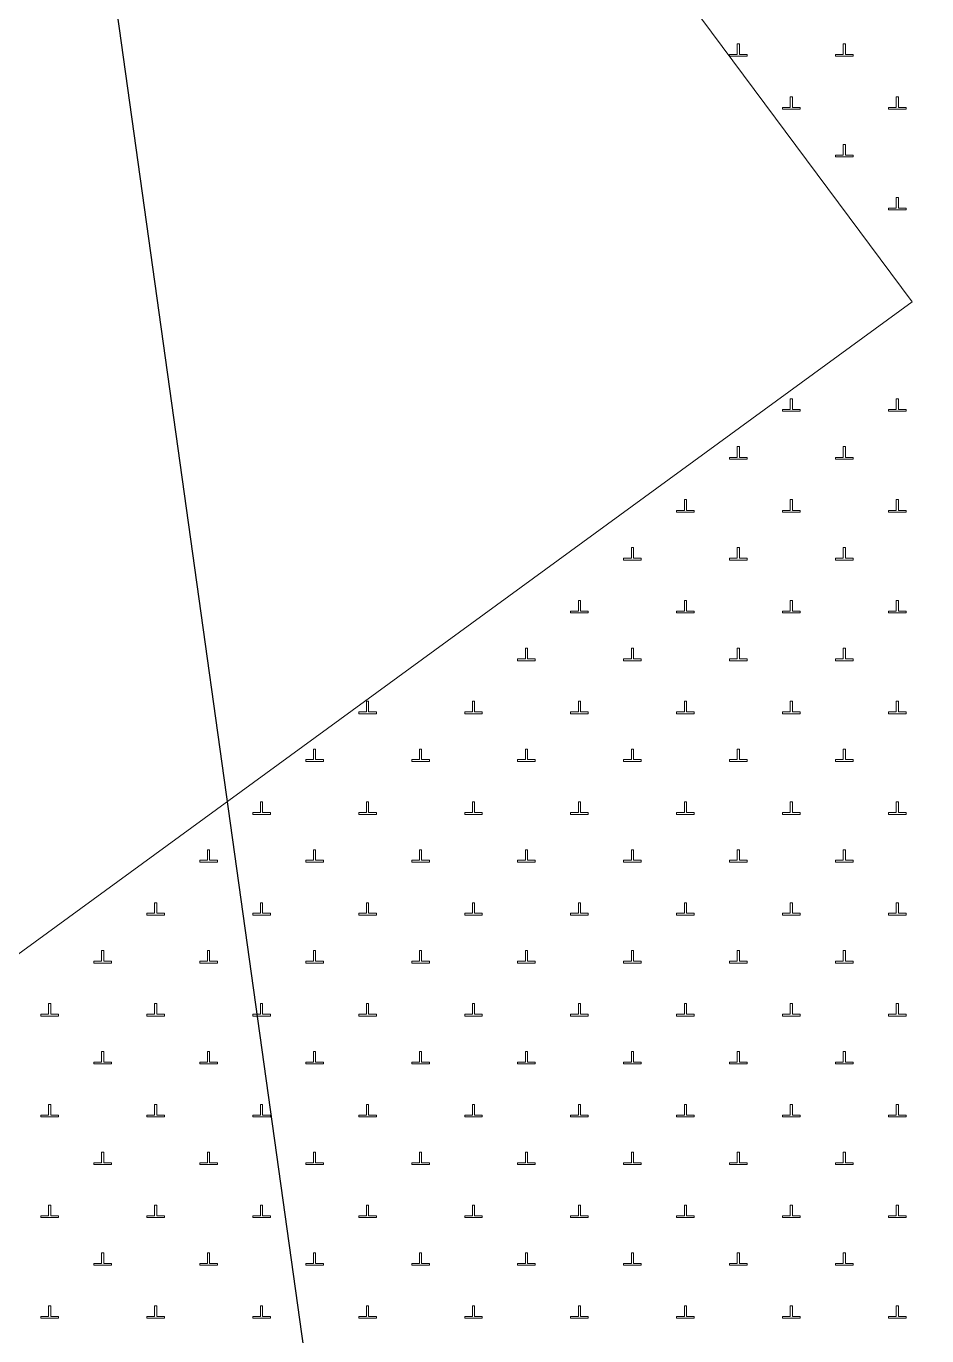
# Model space of a CAD drawing. Header units: metres. Extents: x 550890 to 551618, y 1839259 to 1840146.
# Drawn here: x 551424.23 to 551449.73, y 1839933.98 to 1839971.05 of the extents above; entities that cross this region are included whole.
import ezdxf

# ---------------------------------------------------------------- set-up
doc = ezdxf.new("R2010")
doc.units = ezdxf.units.M
doc.header["$LTSCALE"] = 0.8
doc.linetypes.add('DASH_DOUBLE_DOT', pattern=[9.2, 5, -1.2, 0.3, -1.2, 0.3, -1.2])
for name, color, linetype, lineweight in [('10', 7, 'Continuous', 13), ('19', 7, 'Continuous', 13), ('2', 7, 'DASH_DOUBLE_DOT', 25)]:
    doc.layers.add(name, color=color, linetype=linetype, lineweight=lineweight)

msp = doc.modelspace()

# ---------------------------------------------------------------- linework, layer by layer
at = {"layer": '10'}
msp.add_lwpolyline([(551419.93, 1839941.82), (551449.31, 1839963.25), (551424.53, 1839996.55), (551383.5, 1839991.13), (551380.09, 1840000)], dxfattribs=at)
at = {"layer": '19'}
for points in [[(551444.14, 1839970.2), (551444.64, 1839970.2), (551444.64, 1839970.25), (551444.42, 1839970.25), (551444.42, 1839970.55), (551444.36, 1839970.55), (551444.36, 1839970.25), (551444.14, 1839970.25)], [(551447.14, 1839970.2), (551447.64, 1839970.2), (551447.64, 1839970.25), (551447.42, 1839970.25), (551447.42, 1839970.55), (551447.36, 1839970.55), (551447.36, 1839970.25), (551447.14, 1839970.25)], [(551445.64, 1839968.7), (551446.14, 1839968.7), (551446.14, 1839968.75), (551445.92, 1839968.75), (551445.92, 1839969.05), (551445.86, 1839969.05), (551445.86, 1839968.75), (551445.64, 1839968.75)], [(551448.64, 1839968.7), (551449.14, 1839968.7), (551449.14, 1839968.75), (551448.92, 1839968.75), (551448.92, 1839969.05), (551448.86, 1839969.05), (551448.86, 1839968.75), (551448.64, 1839968.75)], [(551447.14, 1839967.35), (551447.64, 1839967.35), (551447.64, 1839967.4), (551447.42, 1839967.4), (551447.42, 1839967.7), (551447.36, 1839967.7), (551447.36, 1839967.4), (551447.14, 1839967.4)], [(551448.64, 1839965.85), (551449.14, 1839965.85), (551449.14, 1839965.9), (551448.92, 1839965.9), (551448.92, 1839966.2), (551448.86, 1839966.2), (551448.86, 1839965.9), (551448.64, 1839965.9)], [(551445.64, 1839960.15), (551446.14, 1839960.15), (551446.14, 1839960.2), (551445.92, 1839960.2), (551445.92, 1839960.5), (551445.86, 1839960.5), (551445.86, 1839960.2), (551445.64, 1839960.2)], [(551448.64, 1839960.15), (551449.14, 1839960.15), (551449.14, 1839960.2), (551448.92, 1839960.2), (551448.92, 1839960.5), (551448.86, 1839960.5), (551448.86, 1839960.2), (551448.64, 1839960.2)], [(551444.14, 1839958.79), (551444.64, 1839958.79), (551444.64, 1839958.84), (551444.42, 1839958.84), (551444.42, 1839959.15), (551444.36, 1839959.15), (551444.36, 1839958.84), (551444.14, 1839958.84)], [(551447.14, 1839958.79), (551447.64, 1839958.79), (551447.64, 1839958.84), (551447.42, 1839958.84), (551447.42, 1839959.15), (551447.36, 1839959.15), (551447.36, 1839958.84), (551447.14, 1839958.84)], [(551442.64, 1839957.29), (551443.14, 1839957.29), (551443.14, 1839957.34), (551442.92, 1839957.34), (551442.92, 1839957.65), (551442.86, 1839957.65), (551442.86, 1839957.34), (551442.64, 1839957.34)], [(551445.64, 1839957.29), (551446.14, 1839957.29), (551446.14, 1839957.34), (551445.92, 1839957.34), (551445.92, 1839957.65), (551445.86, 1839957.65), (551445.86, 1839957.34), (551445.64, 1839957.34)], [(551448.64, 1839957.29), (551449.14, 1839957.29), (551449.14, 1839957.34), (551448.92, 1839957.34), (551448.92, 1839957.65), (551448.86, 1839957.65), (551448.86, 1839957.34), (551448.64, 1839957.34)], [(551441.14, 1839955.94), (551441.64, 1839955.94), (551441.64, 1839955.99), (551441.42, 1839955.99), (551441.42, 1839956.29), (551441.36, 1839956.29), (551441.36, 1839955.99), (551441.14, 1839955.99)], [(551444.14, 1839955.94), (551444.64, 1839955.94), (551444.64, 1839955.99), (551444.42, 1839955.99), (551444.42, 1839956.29), (551444.36, 1839956.29), (551444.36, 1839955.99), (551444.14, 1839955.99)], [(551447.14, 1839955.94), (551447.64, 1839955.94), (551447.64, 1839955.99), (551447.42, 1839955.99), (551447.42, 1839956.29), (551447.36, 1839956.29), (551447.36, 1839955.99), (551447.14, 1839955.99)], [(551439.64, 1839954.44), (551440.14, 1839954.44), (551440.14, 1839954.49), (551439.92, 1839954.49), (551439.92, 1839954.79), (551439.86, 1839954.79), (551439.86, 1839954.49), (551439.64, 1839954.49)], [(551442.64, 1839954.44), (551443.14, 1839954.44), (551443.14, 1839954.49), (551442.92, 1839954.49), (551442.92, 1839954.79), (551442.86, 1839954.79), (551442.86, 1839954.49), (551442.64, 1839954.49)], [(551445.64, 1839954.44), (551446.14, 1839954.44), (551446.14, 1839954.49), (551445.92, 1839954.49), (551445.92, 1839954.79), (551445.86, 1839954.79), (551445.86, 1839954.49), (551445.64, 1839954.49)], [(551448.64, 1839954.44), (551449.14, 1839954.44), (551449.14, 1839954.49), (551448.92, 1839954.49), (551448.92, 1839954.79), (551448.86, 1839954.79), (551448.86, 1839954.49), (551448.64, 1839954.49)], [(551438.14, 1839953.09), (551438.64, 1839953.09), (551438.64, 1839953.14), (551438.42, 1839953.14), (551438.42, 1839953.44), (551438.36, 1839953.44), (551438.36, 1839953.14), (551438.14, 1839953.14)], [(551441.14, 1839953.09), (551441.64, 1839953.09), (551441.64, 1839953.14), (551441.42, 1839953.14), (551441.42, 1839953.44), (551441.36, 1839953.44), (551441.36, 1839953.14), (551441.14, 1839953.14)], [(551444.14, 1839953.09), (551444.64, 1839953.09), (551444.64, 1839953.14), (551444.42, 1839953.14), (551444.42, 1839953.44), (551444.36, 1839953.44), (551444.36, 1839953.14), (551444.14, 1839953.14)], [(551447.14, 1839953.09), (551447.64, 1839953.09), (551447.64, 1839953.14), (551447.42, 1839953.14), (551447.42, 1839953.44), (551447.36, 1839953.44), (551447.36, 1839953.14), (551447.14, 1839953.14)], [(551433.64, 1839951.59), (551434.14, 1839951.59), (551434.14, 1839951.64), (551433.92, 1839951.64), (551433.92, 1839951.94), (551433.86, 1839951.94), (551433.86, 1839951.64), (551433.64, 1839951.64)], [(551436.64, 1839951.59), (551437.14, 1839951.59), (551437.14, 1839951.64), (551436.92, 1839951.64), (551436.92, 1839951.94), (551436.86, 1839951.94), (551436.86, 1839951.64), (551436.64, 1839951.64)], [(551439.64, 1839951.59), (551440.14, 1839951.59), (551440.14, 1839951.64), (551439.92, 1839951.64), (551439.92, 1839951.94), (551439.86, 1839951.94), (551439.86, 1839951.64), (551439.64, 1839951.64)], [(551442.64, 1839951.59), (551443.14, 1839951.59), (551443.14, 1839951.64), (551442.92, 1839951.64), (551442.92, 1839951.94), (551442.86, 1839951.94), (551442.86, 1839951.64), (551442.64, 1839951.64)], [(551445.64, 1839951.59), (551446.14, 1839951.59), (551446.14, 1839951.64), (551445.92, 1839951.64), (551445.92, 1839951.94), (551445.86, 1839951.94), (551445.86, 1839951.64), (551445.64, 1839951.64)], [(551448.64, 1839951.59), (551449.14, 1839951.59), (551449.14, 1839951.64), (551448.92, 1839951.64), (551448.92, 1839951.94), (551448.86, 1839951.94), (551448.86, 1839951.64), (551448.64, 1839951.64)], [(551432.14, 1839950.24), (551432.64, 1839950.24), (551432.64, 1839950.29), (551432.42, 1839950.29), (551432.42, 1839950.59), (551432.36, 1839950.59), (551432.36, 1839950.29), (551432.14, 1839950.29)], [(551435.14, 1839950.24), (551435.64, 1839950.24), (551435.64, 1839950.29), (551435.42, 1839950.29), (551435.42, 1839950.59), (551435.36, 1839950.59), (551435.36, 1839950.29), (551435.14, 1839950.29)], [(551438.14, 1839950.24), (551438.64, 1839950.24), (551438.64, 1839950.29), (551438.42, 1839950.29), (551438.42, 1839950.59), (551438.36, 1839950.59), (551438.36, 1839950.29), (551438.14, 1839950.29)], [(551441.14, 1839950.24), (551441.64, 1839950.24), (551441.64, 1839950.29), (551441.42, 1839950.29), (551441.42, 1839950.59), (551441.36, 1839950.59), (551441.36, 1839950.29), (551441.14, 1839950.29)], [(551444.14, 1839950.24), (551444.64, 1839950.24), (551444.64, 1839950.29), (551444.42, 1839950.29), (551444.42, 1839950.59), (551444.36, 1839950.59), (551444.36, 1839950.29), (551444.14, 1839950.29)], [(551447.14, 1839950.24), (551447.64, 1839950.24), (551447.64, 1839950.29), (551447.42, 1839950.29), (551447.42, 1839950.59), (551447.36, 1839950.59), (551447.36, 1839950.29), (551447.14, 1839950.29)], [(551430.64, 1839948.74), (551431.14, 1839948.74), (551431.14, 1839948.79), (551430.92, 1839948.79), (551430.92, 1839949.09), (551430.86, 1839949.09), (551430.86, 1839948.79), (551430.64, 1839948.79)], [(551433.64, 1839948.74), (551434.14, 1839948.74), (551434.14, 1839948.79), (551433.92, 1839948.79), (551433.92, 1839949.09), (551433.86, 1839949.09), (551433.86, 1839948.79), (551433.64, 1839948.79)], [(551436.64, 1839948.74), (551437.14, 1839948.74), (551437.14, 1839948.79), (551436.92, 1839948.79), (551436.92, 1839949.09), (551436.86, 1839949.09), (551436.86, 1839948.79), (551436.64, 1839948.79)], [(551439.64, 1839948.74), (551440.14, 1839948.74), (551440.14, 1839948.79), (551439.92, 1839948.79), (551439.92, 1839949.09), (551439.86, 1839949.09), (551439.86, 1839948.79), (551439.64, 1839948.79)], [(551442.64, 1839948.74), (551443.14, 1839948.74), (551443.14, 1839948.79), (551442.92, 1839948.79), (551442.92, 1839949.09), (551442.86, 1839949.09), (551442.86, 1839948.79), (551442.64, 1839948.79)], [(551445.64, 1839948.74), (551446.14, 1839948.74), (551446.14, 1839948.79), (551445.92, 1839948.79), (551445.92, 1839949.09), (551445.86, 1839949.09), (551445.86, 1839948.79), (551445.64, 1839948.79)], [(551448.64, 1839948.74), (551449.14, 1839948.74), (551449.14, 1839948.79), (551448.92, 1839948.79), (551448.92, 1839949.09), (551448.86, 1839949.09), (551448.86, 1839948.79), (551448.64, 1839948.79)], [(551429.14, 1839947.39), (551429.64, 1839947.39), (551429.64, 1839947.44), (551429.42, 1839947.44), (551429.42, 1839947.74), (551429.36, 1839947.74), (551429.36, 1839947.44), (551429.14, 1839947.44)], [(551432.14, 1839947.39), (551432.64, 1839947.39), (551432.64, 1839947.44), (551432.42, 1839947.44), (551432.42, 1839947.74), (551432.36, 1839947.74), (551432.36, 1839947.44), (551432.14, 1839947.44)], [(551435.14, 1839947.39), (551435.64, 1839947.39), (551435.64, 1839947.44), (551435.42, 1839947.44), (551435.42, 1839947.74), (551435.36, 1839947.74), (551435.36, 1839947.44), (551435.14, 1839947.44)], [(551438.14, 1839947.39), (551438.64, 1839947.39), (551438.64, 1839947.44), (551438.42, 1839947.44), (551438.42, 1839947.74), (551438.36, 1839947.74), (551438.36, 1839947.44), (551438.14, 1839947.44)], [(551441.14, 1839947.39), (551441.64, 1839947.39), (551441.64, 1839947.44), (551441.42, 1839947.44), (551441.42, 1839947.74), (551441.36, 1839947.74), (551441.36, 1839947.44), (551441.14, 1839947.44)], [(551444.14, 1839947.39), (551444.64, 1839947.39), (551444.64, 1839947.44), (551444.42, 1839947.44), (551444.42, 1839947.74), (551444.36, 1839947.74), (551444.36, 1839947.44), (551444.14, 1839947.44)], [(551447.14, 1839947.39), (551447.64, 1839947.39), (551447.64, 1839947.44), (551447.42, 1839947.44), (551447.42, 1839947.74), (551447.36, 1839947.74), (551447.36, 1839947.44), (551447.14, 1839947.44)], [(551427.64, 1839945.89), (551428.14, 1839945.89), (551428.14, 1839945.94), (551427.92, 1839945.94), (551427.92, 1839946.24), (551427.86, 1839946.24), (551427.86, 1839945.94), (551427.64, 1839945.94)], [(551430.64, 1839945.89), (551431.14, 1839945.89), (551431.14, 1839945.94), (551430.92, 1839945.94), (551430.92, 1839946.24), (551430.86, 1839946.24), (551430.86, 1839945.94), (551430.64, 1839945.94)], [(551433.64, 1839945.89), (551434.14, 1839945.89), (551434.14, 1839945.94), (551433.92, 1839945.94), (551433.92, 1839946.24), (551433.86, 1839946.24), (551433.86, 1839945.94), (551433.64, 1839945.94)], [(551436.64, 1839945.89), (551437.14, 1839945.89), (551437.14, 1839945.94), (551436.92, 1839945.94), (551436.92, 1839946.24), (551436.86, 1839946.24), (551436.86, 1839945.94), (551436.64, 1839945.94)], [(551439.64, 1839945.89), (551440.14, 1839945.89), (551440.14, 1839945.94), (551439.92, 1839945.94), (551439.92, 1839946.24), (551439.86, 1839946.24), (551439.86, 1839945.94), (551439.64, 1839945.94)], [(551442.64, 1839945.89), (551443.14, 1839945.89), (551443.14, 1839945.94), (551442.92, 1839945.94), (551442.92, 1839946.24), (551442.86, 1839946.24), (551442.86, 1839945.94), (551442.64, 1839945.94)], [(551445.64, 1839945.89), (551446.14, 1839945.89), (551446.14, 1839945.94), (551445.92, 1839945.94), (551445.92, 1839946.24), (551445.86, 1839946.24), (551445.86, 1839945.94), (551445.64, 1839945.94)], [(551448.64, 1839945.89), (551449.14, 1839945.89), (551449.14, 1839945.94), (551448.92, 1839945.94), (551448.92, 1839946.24), (551448.86, 1839946.24), (551448.86, 1839945.94), (551448.64, 1839945.94)], [(551426.14, 1839944.53), (551426.64, 1839944.53), (551426.64, 1839944.58), (551426.42, 1839944.58), (551426.42, 1839944.89), (551426.36, 1839944.89), (551426.36, 1839944.58), (551426.14, 1839944.58)], [(551429.14, 1839944.53), (551429.64, 1839944.53), (551429.64, 1839944.58), (551429.42, 1839944.58), (551429.42, 1839944.89), (551429.36, 1839944.89), (551429.36, 1839944.58), (551429.14, 1839944.58)], [(551432.14, 1839944.53), (551432.64, 1839944.53), (551432.64, 1839944.58), (551432.42, 1839944.58), (551432.42, 1839944.89), (551432.36, 1839944.89), (551432.36, 1839944.58), (551432.14, 1839944.58)], [(551435.14, 1839944.53), (551435.64, 1839944.53), (551435.64, 1839944.58), (551435.42, 1839944.58), (551435.42, 1839944.89), (551435.36, 1839944.89), (551435.36, 1839944.58), (551435.14, 1839944.58)], [(551438.14, 1839944.53), (551438.64, 1839944.53), (551438.64, 1839944.58), (551438.42, 1839944.58), (551438.42, 1839944.89), (551438.36, 1839944.89), (551438.36, 1839944.58), (551438.14, 1839944.58)], [(551441.14, 1839944.53), (551441.64, 1839944.53), (551441.64, 1839944.58), (551441.42, 1839944.58), (551441.42, 1839944.89), (551441.36, 1839944.89), (551441.36, 1839944.58), (551441.14, 1839944.58)], [(551444.14, 1839944.53), (551444.64, 1839944.53), (551444.64, 1839944.58), (551444.42, 1839944.58), (551444.42, 1839944.89), (551444.36, 1839944.89), (551444.36, 1839944.58), (551444.14, 1839944.58)], [(551447.14, 1839944.53), (551447.64, 1839944.53), (551447.64, 1839944.58), (551447.42, 1839944.58), (551447.42, 1839944.89), (551447.36, 1839944.89), (551447.36, 1839944.58), (551447.14, 1839944.58)], [(551424.64, 1839943.03), (551425.14, 1839943.03), (551425.14, 1839943.08), (551424.92, 1839943.08), (551424.92, 1839943.39), (551424.86, 1839943.39), (551424.86, 1839943.08), (551424.64, 1839943.08)], [(551427.64, 1839943.03), (551428.14, 1839943.03), (551428.14, 1839943.08), (551427.92, 1839943.08), (551427.92, 1839943.39), (551427.86, 1839943.39), (551427.86, 1839943.08), (551427.64, 1839943.08)], [(551430.64, 1839943.03), (551431.14, 1839943.03), (551431.14, 1839943.08), (551430.92, 1839943.08), (551430.92, 1839943.39), (551430.86, 1839943.39), (551430.86, 1839943.08), (551430.64, 1839943.08)], [(551433.64, 1839943.03), (551434.14, 1839943.03), (551434.14, 1839943.08), (551433.92, 1839943.08), (551433.92, 1839943.39), (551433.86, 1839943.39), (551433.86, 1839943.08), (551433.64, 1839943.08)], [(551436.64, 1839943.03), (551437.14, 1839943.03), (551437.14, 1839943.08), (551436.92, 1839943.08), (551436.92, 1839943.39), (551436.86, 1839943.39), (551436.86, 1839943.08), (551436.64, 1839943.08)], [(551439.64, 1839943.03), (551440.14, 1839943.03), (551440.14, 1839943.08), (551439.92, 1839943.08), (551439.92, 1839943.39), (551439.86, 1839943.39), (551439.86, 1839943.08), (551439.64, 1839943.08)], [(551442.64, 1839943.03), (551443.14, 1839943.03), (551443.14, 1839943.08), (551442.92, 1839943.08), (551442.92, 1839943.39), (551442.86, 1839943.39), (551442.86, 1839943.08), (551442.64, 1839943.08)], [(551445.64, 1839943.03), (551446.14, 1839943.03), (551446.14, 1839943.08), (551445.92, 1839943.08), (551445.92, 1839943.39), (551445.86, 1839943.39), (551445.86, 1839943.08), (551445.64, 1839943.08)], [(551448.64, 1839943.03), (551449.14, 1839943.03), (551449.14, 1839943.08), (551448.92, 1839943.08), (551448.92, 1839943.39), (551448.86, 1839943.39), (551448.86, 1839943.08), (551448.64, 1839943.08)], [(551426.14, 1839941.68), (551426.64, 1839941.68), (551426.64, 1839941.73), (551426.42, 1839941.73), (551426.42, 1839942.03), (551426.36, 1839942.03), (551426.36, 1839941.73), (551426.14, 1839941.73)], [(551429.14, 1839941.68), (551429.64, 1839941.68), (551429.64, 1839941.73), (551429.42, 1839941.73), (551429.42, 1839942.03), (551429.36, 1839942.03), (551429.36, 1839941.73), (551429.14, 1839941.73)], [(551432.14, 1839941.68), (551432.64, 1839941.68), (551432.64, 1839941.73), (551432.42, 1839941.73), (551432.42, 1839942.03), (551432.36, 1839942.03), (551432.36, 1839941.73), (551432.14, 1839941.73)], [(551435.14, 1839941.68), (551435.64, 1839941.68), (551435.64, 1839941.73), (551435.42, 1839941.73), (551435.42, 1839942.03), (551435.36, 1839942.03), (551435.36, 1839941.73), (551435.14, 1839941.73)], [(551438.14, 1839941.68), (551438.64, 1839941.68), (551438.64, 1839941.73), (551438.42, 1839941.73), (551438.42, 1839942.03), (551438.36, 1839942.03), (551438.36, 1839941.73), (551438.14, 1839941.73)], [(551441.14, 1839941.68), (551441.64, 1839941.68), (551441.64, 1839941.73), (551441.42, 1839941.73), (551441.42, 1839942.03), (551441.36, 1839942.03), (551441.36, 1839941.73), (551441.14, 1839941.73)], [(551444.14, 1839941.68), (551444.64, 1839941.68), (551444.64, 1839941.73), (551444.42, 1839941.73), (551444.42, 1839942.03), (551444.36, 1839942.03), (551444.36, 1839941.73), (551444.14, 1839941.73)], [(551447.14, 1839941.68), (551447.64, 1839941.68), (551447.64, 1839941.73), (551447.42, 1839941.73), (551447.42, 1839942.03), (551447.36, 1839942.03), (551447.36, 1839941.73), (551447.14, 1839941.73)], [(551424.64, 1839940.18), (551425.14, 1839940.18), (551425.14, 1839940.23), (551424.92, 1839940.23), (551424.92, 1839940.53), (551424.86, 1839940.53), (551424.86, 1839940.23), (551424.64, 1839940.23)], [(551427.64, 1839940.18), (551428.14, 1839940.18), (551428.14, 1839940.23), (551427.92, 1839940.23), (551427.92, 1839940.53), (551427.86, 1839940.53), (551427.86, 1839940.23), (551427.64, 1839940.23)], [(551430.64, 1839940.18), (551431.14, 1839940.18), (551431.14, 1839940.23), (551430.92, 1839940.23), (551430.92, 1839940.53), (551430.86, 1839940.53), (551430.86, 1839940.23), (551430.64, 1839940.23)], [(551433.64, 1839940.18), (551434.14, 1839940.18), (551434.14, 1839940.23), (551433.92, 1839940.23), (551433.92, 1839940.53), (551433.86, 1839940.53), (551433.86, 1839940.23), (551433.64, 1839940.23)], [(551436.64, 1839940.18), (551437.14, 1839940.18), (551437.14, 1839940.23), (551436.92, 1839940.23), (551436.92, 1839940.53), (551436.86, 1839940.53), (551436.86, 1839940.23), (551436.64, 1839940.23)], [(551439.64, 1839940.18), (551440.14, 1839940.18), (551440.14, 1839940.23), (551439.92, 1839940.23), (551439.92, 1839940.53), (551439.86, 1839940.53), (551439.86, 1839940.23), (551439.64, 1839940.23)], [(551442.64, 1839940.18), (551443.14, 1839940.18), (551443.14, 1839940.23), (551442.92, 1839940.23), (551442.92, 1839940.53), (551442.86, 1839940.53), (551442.86, 1839940.23), (551442.64, 1839940.23)], [(551445.64, 1839940.18), (551446.14, 1839940.18), (551446.14, 1839940.23), (551445.92, 1839940.23), (551445.92, 1839940.53), (551445.86, 1839940.53), (551445.86, 1839940.23), (551445.64, 1839940.23)], [(551448.64, 1839940.18), (551449.14, 1839940.18), (551449.14, 1839940.23), (551448.92, 1839940.23), (551448.92, 1839940.53), (551448.86, 1839940.53), (551448.86, 1839940.23), (551448.64, 1839940.23)], [(551426.14, 1839938.83), (551426.64, 1839938.83), (551426.64, 1839938.88), (551426.42, 1839938.88), (551426.42, 1839939.18), (551426.36, 1839939.18), (551426.36, 1839938.88), (551426.14, 1839938.88)], [(551429.14, 1839938.83), (551429.64, 1839938.83), (551429.64, 1839938.88), (551429.42, 1839938.88), (551429.42, 1839939.18), (551429.36, 1839939.18), (551429.36, 1839938.88), (551429.14, 1839938.88)], [(551432.14, 1839938.83), (551432.64, 1839938.83), (551432.64, 1839938.88), (551432.42, 1839938.88), (551432.42, 1839939.18), (551432.36, 1839939.18), (551432.36, 1839938.88), (551432.14, 1839938.88)], [(551435.14, 1839938.83), (551435.64, 1839938.83), (551435.64, 1839938.88), (551435.42, 1839938.88), (551435.42, 1839939.18), (551435.36, 1839939.18), (551435.36, 1839938.88), (551435.14, 1839938.88)], [(551438.14, 1839938.83), (551438.64, 1839938.83), (551438.64, 1839938.88), (551438.42, 1839938.88), (551438.42, 1839939.18), (551438.36, 1839939.18), (551438.36, 1839938.88), (551438.14, 1839938.88)], [(551441.14, 1839938.83), (551441.64, 1839938.83), (551441.64, 1839938.88), (551441.42, 1839938.88), (551441.42, 1839939.18), (551441.36, 1839939.18), (551441.36, 1839938.88), (551441.14, 1839938.88)], [(551444.14, 1839938.83), (551444.64, 1839938.83), (551444.64, 1839938.88), (551444.42, 1839938.88), (551444.42, 1839939.18), (551444.36, 1839939.18), (551444.36, 1839938.88), (551444.14, 1839938.88)], [(551447.14, 1839938.83), (551447.64, 1839938.83), (551447.64, 1839938.88), (551447.42, 1839938.88), (551447.42, 1839939.18), (551447.36, 1839939.18), (551447.36, 1839938.88), (551447.14, 1839938.88)], [(551424.64, 1839937.33), (551425.14, 1839937.33), (551425.14, 1839937.38), (551424.92, 1839937.38), (551424.92, 1839937.68), (551424.86, 1839937.68), (551424.86, 1839937.38), (551424.64, 1839937.38)], [(551427.64, 1839937.33), (551428.14, 1839937.33), (551428.14, 1839937.38), (551427.92, 1839937.38), (551427.92, 1839937.68), (551427.86, 1839937.68), (551427.86, 1839937.38), (551427.64, 1839937.38)], [(551430.64, 1839937.33), (551431.14, 1839937.33), (551431.14, 1839937.38), (551430.92, 1839937.38), (551430.92, 1839937.68), (551430.86, 1839937.68), (551430.86, 1839937.38), (551430.64, 1839937.38)], [(551433.64, 1839937.33), (551434.14, 1839937.33), (551434.14, 1839937.38), (551433.92, 1839937.38), (551433.92, 1839937.68), (551433.86, 1839937.68), (551433.86, 1839937.38), (551433.64, 1839937.38)], [(551436.64, 1839937.33), (551437.14, 1839937.33), (551437.14, 1839937.38), (551436.92, 1839937.38), (551436.92, 1839937.68), (551436.86, 1839937.68), (551436.86, 1839937.38), (551436.64, 1839937.38)], [(551439.64, 1839937.33), (551440.14, 1839937.33), (551440.14, 1839937.38), (551439.92, 1839937.38), (551439.92, 1839937.68), (551439.86, 1839937.68), (551439.86, 1839937.38), (551439.64, 1839937.38)], [(551442.64, 1839937.33), (551443.14, 1839937.33), (551443.14, 1839937.38), (551442.92, 1839937.38), (551442.92, 1839937.68), (551442.86, 1839937.68), (551442.86, 1839937.38), (551442.64, 1839937.38)], [(551445.64, 1839937.33), (551446.14, 1839937.33), (551446.14, 1839937.38), (551445.92, 1839937.38), (551445.92, 1839937.68), (551445.86, 1839937.68), (551445.86, 1839937.38), (551445.64, 1839937.38)], [(551448.64, 1839937.33), (551449.14, 1839937.33), (551449.14, 1839937.38), (551448.92, 1839937.38), (551448.92, 1839937.68), (551448.86, 1839937.68), (551448.86, 1839937.38), (551448.64, 1839937.38)], [(551426.14, 1839935.98), (551426.64, 1839935.98), (551426.64, 1839936.03), (551426.42, 1839936.03), (551426.42, 1839936.33), (551426.36, 1839936.33), (551426.36, 1839936.03), (551426.14, 1839936.03)], [(551429.14, 1839935.98), (551429.64, 1839935.98), (551429.64, 1839936.03), (551429.42, 1839936.03), (551429.42, 1839936.33), (551429.36, 1839936.33), (551429.36, 1839936.03), (551429.14, 1839936.03)], [(551432.14, 1839935.98), (551432.64, 1839935.98), (551432.64, 1839936.03), (551432.42, 1839936.03), (551432.42, 1839936.33), (551432.36, 1839936.33), (551432.36, 1839936.03), (551432.14, 1839936.03)], [(551435.14, 1839935.98), (551435.64, 1839935.98), (551435.64, 1839936.03), (551435.42, 1839936.03), (551435.42, 1839936.33), (551435.36, 1839936.33), (551435.36, 1839936.03), (551435.14, 1839936.03)], [(551438.14, 1839935.98), (551438.64, 1839935.98), (551438.64, 1839936.03), (551438.42, 1839936.03), (551438.42, 1839936.33), (551438.36, 1839936.33), (551438.36, 1839936.03), (551438.14, 1839936.03)], [(551441.14, 1839935.98), (551441.64, 1839935.98), (551441.64, 1839936.03), (551441.42, 1839936.03), (551441.42, 1839936.33), (551441.36, 1839936.33), (551441.36, 1839936.03), (551441.14, 1839936.03)], [(551444.14, 1839935.98), (551444.64, 1839935.98), (551444.64, 1839936.03), (551444.42, 1839936.03), (551444.42, 1839936.33), (551444.36, 1839936.33), (551444.36, 1839936.03), (551444.14, 1839936.03)], [(551447.14, 1839935.98), (551447.64, 1839935.98), (551447.64, 1839936.03), (551447.42, 1839936.03), (551447.42, 1839936.33), (551447.36, 1839936.33), (551447.36, 1839936.03), (551447.14, 1839936.03)], [(551424.64, 1839934.48), (551425.14, 1839934.48), (551425.14, 1839934.53), (551424.92, 1839934.53), (551424.92, 1839934.83), (551424.86, 1839934.83), (551424.86, 1839934.53), (551424.64, 1839934.53)], [(551427.64, 1839934.48), (551428.14, 1839934.48), (551428.14, 1839934.53), (551427.92, 1839934.53), (551427.92, 1839934.83), (551427.86, 1839934.83), (551427.86, 1839934.53), (551427.64, 1839934.53)], [(551430.64, 1839934.48), (551431.14, 1839934.48), (551431.14, 1839934.53), (551430.92, 1839934.53), (551430.92, 1839934.83), (551430.86, 1839934.83), (551430.86, 1839934.53), (551430.64, 1839934.53)], [(551433.64, 1839934.48), (551434.14, 1839934.48), (551434.14, 1839934.53), (551433.92, 1839934.53), (551433.92, 1839934.83), (551433.86, 1839934.83), (551433.86, 1839934.53), (551433.64, 1839934.53)], [(551436.64, 1839934.48), (551437.14, 1839934.48), (551437.14, 1839934.53), (551436.92, 1839934.53), (551436.92, 1839934.83), (551436.86, 1839934.83), (551436.86, 1839934.53), (551436.64, 1839934.53)], [(551439.64, 1839934.48), (551440.14, 1839934.48), (551440.14, 1839934.53), (551439.92, 1839934.53), (551439.92, 1839934.83), (551439.86, 1839934.83), (551439.86, 1839934.53), (551439.64, 1839934.53)], [(551442.64, 1839934.48), (551443.14, 1839934.48), (551443.14, 1839934.53), (551442.92, 1839934.53), (551442.92, 1839934.83), (551442.86, 1839934.83), (551442.86, 1839934.53), (551442.64, 1839934.53)], [(551445.64, 1839934.48), (551446.14, 1839934.48), (551446.14, 1839934.53), (551445.92, 1839934.53), (551445.92, 1839934.83), (551445.86, 1839934.83), (551445.86, 1839934.53), (551445.64, 1839934.53)], [(551448.64, 1839934.48), (551449.14, 1839934.48), (551449.14, 1839934.53), (551448.92, 1839934.53), (551448.92, 1839934.83), (551448.86, 1839934.83), (551448.86, 1839934.53), (551448.64, 1839934.53)]]:
    msp.add_lwpolyline(points, close=True, dxfattribs=at)
at = {"layer": '2', "linetype": 'Continuous'}
msp.add_lwpolyline([(551461.81, 1839486.66), (551464.76, 1839532.45), (551468.92, 1839559.4), (551467.13, 1839592.05), (551460.86, 1839645.99), (551445.03, 1839675.24), (551443.94, 1839723.78), (551438.57, 1839772.51), (551448.98, 1839814.54), (551443.01, 1839878.23), (551418.07, 1839881.03), (551417.51, 1839889.51), (551436.5, 1839902.05), (551424.62, 1839987.08), (551434.21, 1839998.79), (551424.17, 1840026.23), (551416.51, 1840075.76), (551407.98, 1840118.08)], dxfattribs=at)

doc.saveas('drawing.dxf')
